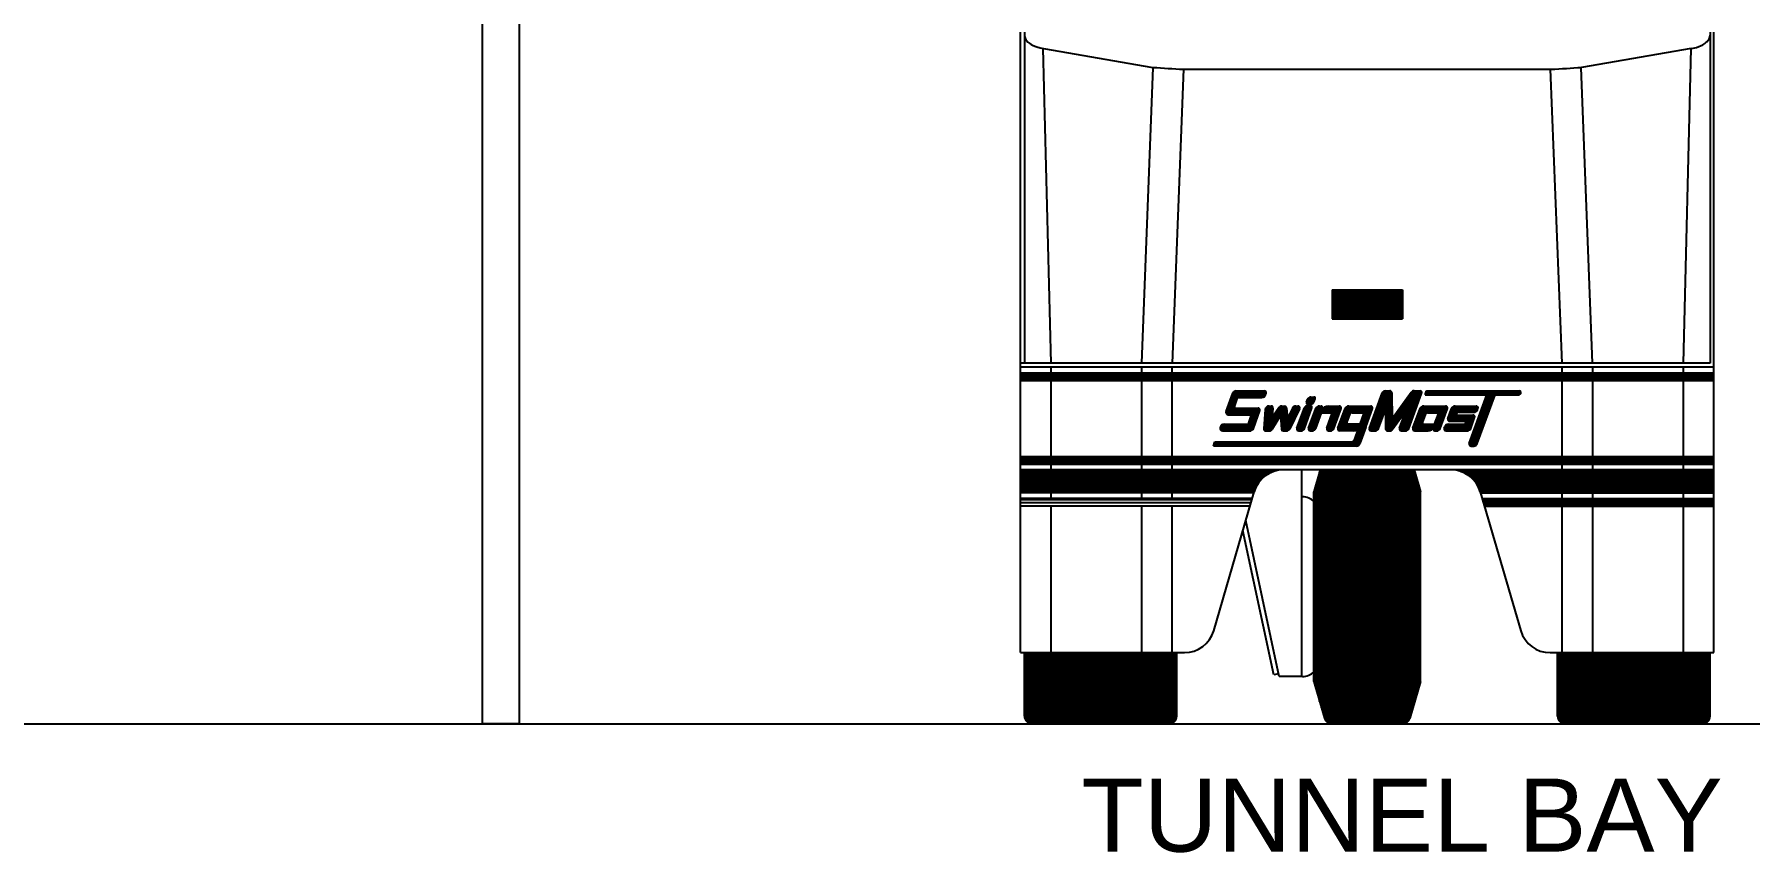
# Model space of a CAD drawing. Extents: x -14476 to 95620, y -7935 to 54356.
# Drawn here: x 21416.4 to 21557.1, y -6545.4 to -6478.2 of the extents above; entities that cross this region are included whole.
import ezdxf

# ---------------------------------------------------------------- set-up
doc = ezdxf.new("R2010")
doc.units = 0
doc.header["$LTSCALE"] = 30
doc.header["$MEASUREMENT"] = 0
doc.layers.get('0').update_dxf_attribs({"linetype": 'CONTINUOUS'})
doc.layers.get('DEFPOINTS').update_dxf_attribs({"linetype": 'CONTINUOUS'})
for name, color, linetype in [('DIMENSION', 1, 'CONTINUOUS'), ('RACK', 3, 'CONTINUOUS'), ('TEXT', 4, 'CONTINUOUS')]:
    doc.layers.add(name, color=color, linetype=linetype)
doc.styles.add('ARIAL', font='arial.ttf', dxfattribs={"oblique": 10})
doc.styles.add('pnlDim', font='arial.ttf')
doc.dimstyles.new('NFI_EL_IN_BEAM', dxfattribs={"dimscale": 48, "dimtxt": 0.09375, "dimasz": 0.09375, "dimexe": 0.09375, "dimexo": 0.0625, "dimgap": 0.03125, "dimtad": 0, "dimtih": 1, "dimtoh": 1, "dimdec": 4, "dimzin": 12, "dimdsep": 46, "dimlunit": 5, "dimtxsty": 'ARIAL', "dimblk": 'ARCHTICK', "dimcen": 0.0625, "dimsd2": 1, "dimadec": 0, "dimazin": 0, "dimtfac": 1, "dimtdec": 4, "dimtofl": 0, "dimtmove": 0, "dimatfit": 3, "dimfxl": 0.0625, "dimfrac": 2, "dimtolj": 1, "dimtzin": 12, "dimarcsym": 0})

# ---------------------------------------------------------------- blocks, each defined once
blk = doc.blocks.new('_ArchTick')
at = {"color": 0, "linetype": 'ByBlock', "const_width": 0.15}
blk.add_lwpolyline([(-0.5, -0.5), (0.5, 0.5)], dxfattribs=at)
blk = doc.blocks.new('*D9')
at = {"layer": 'DEFPOINTS', "color": 0, "transparency": 16777216}
for p in [(21465.41, -6354.78), (21434.92, -6534.78), (21444.98, -6534.78)]:
    blk.add_point(p, dxfattribs=at)
at = {"layer": 'DIMENSION', "color": 0, "lineweight": -2, "transparency": 16777216}
for p, q in [((21462.41, -6354.78), (21440.48, -6354.78)), ((21444.98, -6354.78), (21444.98, -6359.41)), ((21437.92, -6534.78), (21449.48, -6534.78))]:
    blk.add_line(p, q, dxfattribs=at)
at = {"layer": 'DIMENSION', "color": 0, "lineweight": -2, "transparency": 16777216, "xscale": 4.5, "yscale": 4.5, "zscale": 4.5, "rotation": 90}
blk.add_blockref('_ArchTick', (21444.98, -6354.78), dxfattribs=at)
at = {"layer": 'DIMENSION', "color": 2, "transparency": 16777216, "insert": (21444.98, -6363.36), "char_height": 4.8, "attachment_point": 5, "style": 'pnlDim'}
blk.add_mtext('\\A1;180"', dxfattribs=at)
blk = doc.blocks.new('*D34')
at = {"layer": 'DEFPOINTS', "color": 0, "transparency": 16777216}
for p in [(21465.41, -6294.78), (21434.92, -6534.78), (21444.98, -6534.78)]:
    blk.add_point(p, dxfattribs=at)
at = {"layer": 'DIMENSION', "color": 0, "lineweight": -2, "transparency": 16777216}
for p, q in [((21462.41, -6294.78), (21440.48, -6294.78)), ((21444.98, -6294.78), (21444.98, -6295.96)), ((21437.92, -6534.78), (21449.48, -6534.78))]:
    blk.add_line(p, q, dxfattribs=at)
at = {"layer": 'DIMENSION', "color": 0, "lineweight": -2, "transparency": 16777216, "xscale": 4.5, "yscale": 4.5, "zscale": 4.5, "rotation": 90}
blk.add_blockref('_ArchTick', (21444.98, -6294.78), dxfattribs=at)
at = {"layer": 'DIMENSION', "color": 2, "transparency": 16777216, "insert": (21444.98, -6299.91), "char_height": 4.8, "attachment_point": 5, "style": 'pnlDim'}
blk.add_mtext('\\A1;240"', dxfattribs=at)
blk = doc.blocks.new('*D35')
at = {"layer": 'DEFPOINTS', "color": 0, "transparency": 16777216}
for p in [(21465.41, -6234.78), (21434.92, -6534.78), (21444.98, -6534.78)]:
    blk.add_point(p, dxfattribs=at)
at = {"layer": 'DIMENSION', "color": 0, "lineweight": -2, "transparency": 16777216}
for p, q in [((21462.41, -6234.78), (21440.48, -6234.78)), ((21444.98, -6234.78), (21444.98, -6235.96)), ((21437.92, -6534.78), (21449.48, -6534.78))]:
    blk.add_line(p, q, dxfattribs=at)
at = {"layer": 'DIMENSION', "color": 0, "lineweight": -2, "transparency": 16777216, "xscale": 4.5, "yscale": 4.5, "zscale": 4.5, "rotation": 90}
blk.add_blockref('_ArchTick', (21444.98, -6234.78), dxfattribs=at)
at = {"layer": 'DIMENSION', "color": 2, "transparency": 16777216, "insert": (21444.98, -6239.91), "char_height": 4.8, "attachment_point": 5, "style": 'pnlDim'}
blk.add_mtext('\\A1;300"', dxfattribs=at)

msp = doc.modelspace()

# ---------------------------------------------------------------- linework, layer by layer
for p, q in [((21497.28841, -6528.9447), (21497.28841, -6478.00721)), ((21497.60089, -6478.00721), (21497.60089, -6505.19403)), ((21553.85089, -6478.00721), (21553.85089, -6505.19403)), ((21554.16337, -6528.94403), (21554.16337, -6478.00721)), ((21499.78067, -6505.19404), (21499.14225, -6479.36084)), ((21499.1608, -6479.364), (21508.142, -6480.90715)), ((21552.29099, -6479.36397), (21543.30988, -6480.90712)), ((21551.67112, -6505.19403), (21552.30954, -6479.36078)), ((21507.23618, -6505.19404), (21508.17045, -6480.91208)), ((21509.73661, -6505.19404), (21510.68597, -6481.06937)), ((21510.65636, -6481.06936), (21540.79543, -6481.06935)), ((21541.71537, -6505.19403), (21540.76592, -6481.06935)), ((21544.21561, -6505.19403), (21543.28133, -6480.91206)), ((21522.8384, -6499.17664), (21528.61339, -6499.17663)), ((21522.8384, -6499.17664), (21522.8384, -6501.55896)), ((21522.91337, -6499.25164), (21528.53841, -6499.25163)), ((21522.91337, -6499.25164), (21522.91337, -6501.48396)), ((21522.91337, -6499.31095), (21528.53841, -6499.31095)), ((21522.91337, -6499.4672), (21528.53841, -6499.4672)), ((21522.91337, -6499.62345), (21528.53841, -6499.62345)), ((21528.53841, -6499.25163), (21528.53841, -6501.48395)), ((21528.61339, -6499.17663), (21528.61339, -6501.55895)), ((21522.91337, -6499.7797), (21528.53841, -6499.7797)), ((21522.91337, -6499.93595), (21528.53841, -6499.93595)), ((21522.91337, -6500.0922), (21528.53841, -6500.0922)), ((21522.91337, -6500.24845), (21528.53841, -6500.24845)), ((21522.91337, -6500.4047), (21528.53841, -6500.4047)), ((21522.91337, -6500.56095), (21528.53841, -6500.56095)), ((21522.91337, -6500.7172), (21528.53841, -6500.7172)), ((21522.91337, -6500.87345), (21528.53841, -6500.87345)), ((21522.91337, -6501.0297), (21528.53841, -6501.0297)), ((21522.91337, -6501.12664), (21522.91337, -6501.17146)), ((21528.53841, -6501.12664), (21528.53841, -6501.17145)), ((21522.8384, -6501.55896), (21528.61339, -6501.55895)), ((21522.91337, -6501.18595), (21528.53841, -6501.18595)), ((21522.91337, -6501.3422), (21528.53841, -6501.3422)), ((21522.91337, -6501.48396), (21528.53841, -6501.48395)), ((21553.85089, -6505.19403), (21497.28841, -6505.19403)), ((21554.16337, -6505.50653), (21497.28841, -6505.50653)), ((21497.28841, -6505.97528), (21554.16337, -6505.97528)), ((21497.28841, -6506.03777), (21554.16337, -6506.03777)), ((21497.28841, -6506.10027), (21554.16337, -6506.10027)), ((21497.28841, -6506.16277), (21554.16337, -6506.16277)), ((21497.28841, -6506.22527), (21554.16337, -6506.22527)), ((21497.28841, -6506.28777), (21554.16337, -6506.28777)), ((21497.28841, -6506.35028), (21554.16337, -6506.35028)), ((21497.28841, -6506.41278), (21554.16337, -6506.41278)), ((21497.28841, -6506.47528), (21554.16337, -6506.47528)), ((21497.28841, -6506.53778), (21554.16337, -6506.53778)), ((21497.28841, -6506.60028), (21554.16337, -6506.60028)), ((21499.78836, -6512.85028), (21499.78836, -6505.50609)), ((21507.22417, -6512.85028), (21507.22417, -6505.50655)), ((21509.72411, -6512.85028), (21509.72411, -6505.50648)), ((21541.72768, -6512.85028), (21541.72768, -6505.5066)), ((21544.22772, -6512.85028), (21544.22772, -6505.50643)), ((21551.66343, -6512.85028), (21551.66343, -6505.50673)), ((21514.14382, -6509.15359), (21514.6867, -6507.66216)), ((21514.50742, -6508.1547), (21515.04734, -6508.1547)), ((21514.55292, -6508.0297), (21515.12441, -6508.0297)), ((21514.59842, -6507.9047), (21517.31142, -6507.9047)), ((21514.64392, -6507.7797), (21517.38407, -6507.7797)), ((21514.68941, -6507.6547), (21517.42915, -6507.6547)), ((21514.77931, -6507.5297), (21517.41096, -6507.5297)), ((21514.82578, -6508.76335), (21515.06521, -6508.10559)), ((21514.98025, -6507.45653), (21517.27863, -6507.45653)), ((21515.21208, -6508.00278), (21517.08408, -6508.00278)), ((21517.37773, -6507.79716), (21517.4253, -6507.66621)), ((21520.73456, -6508.39426), (21520.81588, -6508.1709)), ((21520.82247, -6508.1547), (21521.44446, -6508.1547)), ((21520.91969, -6508.0297), (21521.45147, -6508.0297)), ((21521.10971, -6507.96528), (21521.34741, -6507.96528)), ((21521.37538, -6508.34465), (21521.4566, -6508.1213)), ((21525.89804, -6510.53436), (21526.94342, -6507.66217)), ((21526.76416, -6508.1547), (21527.74838, -6508.1547)), ((21526.80966, -6508.0297), (21527.74695, -6508.0297)), ((21526.85515, -6507.9047), (21527.74552, -6507.9047)), ((21526.90065, -6507.7797), (21527.74409, -6507.7797)), ((21526.94614, -6507.6547), (21527.74267, -6507.6547)), ((21527.03604, -6507.5297), (21527.71821, -6507.5297)), ((21527.23697, -6507.45653), (21527.58588, -6507.45653)), ((21527.74217, -6507.61099), (21527.76668, -6509.75797)), ((21529.32783, -6507.58661), (21527.76658, -6509.75799)), ((21528.91937, -6508.1547), (21530.00579, -6508.1547)), ((21529.00925, -6508.0297), (21530.05128, -6508.0297)), ((21529.09912, -6507.9047), (21530.09678, -6507.9047)), ((21529.13819, -6510.53841), (21530.18357, -6507.66623)), ((21529.189, -6507.7797), (21530.14228, -6507.7797)), ((21529.27888, -6507.6547), (21530.18733, -6507.6547)), ((21529.38065, -6507.5297), (21530.16913, -6507.5297)), ((21529.58159, -6507.45653), (21530.0368, -6507.45653)), ((21530.46962, -6507.79403), (21535.54708, -6507.79403)), ((21530.46972, -6507.79404), (21530.59256, -6507.45655)), ((21530.47494, -6507.7797), (21538.18956, -6507.7797)), ((21530.52044, -6507.6547), (21538.32337, -6507.6547)), ((21530.56593, -6507.5297), (21538.31977, -6507.5297)), ((21530.57856, -6507.49465), (21530.61669, -6507.45652)), ((21530.59246, -6507.45653), (21538.18745, -6507.45653)), ((21534.09463, -6511.78432), (21535.54698, -6507.79404)), ((21534.75833, -6511.78841), (21536.21221, -6507.79404)), ((21535.41571, -6508.1547), (21536.08094, -6508.1547)), ((21535.46121, -6508.0297), (21536.12644, -6508.0297)), ((21535.50671, -6507.9047), (21536.17194, -6507.9047)), ((21536.21221, -6507.79403), (21538.10873, -6507.79404)), ((21514.1413, -6509.2797), (21516.8381, -6509.2797)), ((21514.14339, -6509.1547), (21516.8836, -6509.1547)), ((21514.18892, -6509.0297), (21516.92068, -6509.0297)), ((21514.23442, -6508.9047), (21516.86386, -6508.9047)), ((21514.26366, -6509.4047), (21516.7926, -6509.4047)), ((21514.27992, -6508.7797), (21514.82186, -6508.7797)), ((21514.32542, -6508.6547), (21514.86533, -6508.6547)), ((21514.32703, -6509.41528), (21516.13626, -6509.41528)), ((21514.37092, -6508.5297), (21514.91084, -6508.5297)), ((21514.41642, -6508.4047), (21514.95634, -6508.4047)), ((21514.46192, -6508.2797), (21515.00184, -6508.2797)), ((21514.89989, -6508.86903), (21516.76449, -6508.86903)), ((21516.00131, -6510.09497), (21516.21018, -6509.52095)), ((21516.20699, -6509.5297), (21516.7471, -6509.5297)), ((21516.37992, -6510.53838), (21516.91126, -6509.07871)), ((21517.35668, -6508.99452), (21517.2323, -6510.57553)), ((21517.31457, -6509.5297), (21517.94146, -6509.5297)), ((21517.32441, -6509.4047), (21517.9513, -6509.4047)), ((21517.33424, -6509.2797), (21517.96114, -6509.2797)), ((21517.34408, -6509.1547), (21517.97097, -6509.1547)), ((21517.35391, -6509.0297), (21517.98081, -6509.0297)), ((21517.37736, -6508.9047), (21517.99065, -6508.9047)), ((21517.46726, -6508.7797), (21517.9696, -6508.7797)), ((21517.6682, -6508.70653), (21517.83727, -6508.70653)), ((21517.99298, -6508.87503), (21517.93146, -6509.65678)), ((21518.46175, -6508.84779), (21517.93156, -6509.65683)), ((21518.60621, -6509.48248), (21517.93713, -6510.59283)), ((21518.01487, -6509.5297), (21518.57777, -6509.5297)), ((21518.09679, -6509.4047), (21519.15069, -6509.4047)), ((21518.17871, -6509.2797), (21519.13692, -6509.2797)), ((21518.26062, -6509.1547), (21519.12315, -6509.1547)), ((21518.34254, -6509.0297), (21519.10938, -6509.0297)), ((21518.42445, -6508.9047), (21519.09561, -6508.9047)), ((21518.52216, -6508.7797), (21519.06612, -6508.7797)), ((21518.60621, -6509.48245), (21518.68109, -6510.59824)), ((21518.60939, -6509.5297), (21519.16446, -6509.5297)), ((21518.72309, -6508.70653), (21518.93379, -6508.70653)), ((21519.08911, -6508.84568), (21519.186, -6509.72528)), ((21519.59566, -6508.88242), (21519.186, -6509.72529)), ((21519.28106, -6509.5297), (21519.88834, -6509.5297)), ((21519.34182, -6509.4047), (21519.94909, -6509.4047)), ((21520.17929, -6508.93107), (21519.38362, -6510.56814)), ((21519.40257, -6509.2797), (21520.00984, -6509.2797)), ((21519.46332, -6509.1547), (21520.0706, -6509.1547)), ((21519.52408, -6509.0297), (21520.13135, -6509.0297)), ((21519.58483, -6508.9047), (21520.18938, -6508.9047)), ((21519.67577, -6508.7797), (21520.17119, -6508.7797)), ((21519.87671, -6508.70653), (21520.03886, -6508.70653)), ((21519.95581, -6510.53433), (21520.56491, -6508.86075)), ((21520.32145, -6509.5297), (21520.94397, -6509.5297)), ((21520.36695, -6509.4047), (21520.98947, -6509.4047)), ((21520.41244, -6509.2797), (21521.03497, -6509.2797)), ((21520.45793, -6509.1547), (21521.08046, -6509.1547)), ((21520.50343, -6509.0297), (21521.12596, -6509.0297)), ((21520.54892, -6508.9047), (21521.17145, -6508.9047)), ((21520.57683, -6510.53841), (21521.1868, -6508.86253)), ((21520.61509, -6508.7797), (21521.18558, -6508.7797)), ((21520.73146, -6508.4047), (21521.34584, -6508.4047)), ((21520.77627, -6508.2797), (21521.39901, -6508.2797)), ((21520.7779, -6508.5297), (21521.19319, -6508.5297)), ((21520.78522, -6508.70653), (21521.07761, -6508.70653)), ((21520.84395, -6508.55028), (21521.08165, -6508.55028)), ((21520.91104, -6510.53435), (21521.5013, -6508.91219)), ((21521.27661, -6509.5297), (21521.85785, -6509.5297)), ((21521.27661, -6509.5297), (21521.85785, -6509.5297)), ((21521.32209, -6509.4047), (21521.90334, -6509.4047)), ((21521.32209, -6509.4047), (21521.90334, -6509.4047)), ((21521.36757, -6509.2797), (21521.94884, -6509.2797)), ((21521.36757, -6509.2797), (21521.94884, -6509.2797)), ((21521.41306, -6509.1547), (21523.49087, -6509.1547)), ((21521.41306, -6509.1547), (21523.49087, -6509.1547)), ((21521.45854, -6509.0297), (21522.03972, -6509.0297)), ((21521.45854, -6509.0297), (21522.03972, -6509.0297)), ((21521.95863, -6509.25279), (21521.49073, -6510.53843)), ((21521.5042, -6508.9047), (21522.08484, -6508.9047)), ((21521.5042, -6508.9047), (21522.08484, -6508.9047)), ((21521.5941, -6508.7797), (21522.06664, -6508.7797)), ((21521.5941, -6508.7797), (21522.06664, -6508.7797)), ((21521.79504, -6508.70653), (21521.93431, -6508.70653)), ((21521.95863, -6509.25278), (21522.82024, -6509.25278)), ((21522.02639, -6509.06633), (21522.08099, -6508.9162)), ((21522.04141, -6509.0297), (21523.53636, -6509.0297)), ((21522.04141, -6509.0297), (21523.53636, -6509.0297)), ((21522.11916, -6508.9047), (21523.5813, -6508.9047)), ((21522.11916, -6508.9047), (21523.5813, -6508.9047)), ((21522.26718, -6508.7797), (21523.56311, -6508.7797)), ((21522.26718, -6508.7797), (21523.56311, -6508.7797)), ((21522.40722, -6510.53434), (21522.85532, -6509.30311)), ((21522.54044, -6508.70653), (21523.43078, -6508.70653)), ((21522.77285, -6509.5297), (21523.3544, -6509.5297)), ((21522.77285, -6509.5297), (21523.3544, -6509.5297)), ((21522.81835, -6509.4047), (21523.39989, -6509.4047)), ((21522.81835, -6509.4047), (21523.39989, -6509.4047)), ((21522.85621, -6509.2797), (21523.44538, -6509.2797)), ((21522.85621, -6509.2797), (21523.44538, -6509.2797)), ((21522.98729, -6510.53844), (21523.57765, -6508.91624)), ((21523.3212, -6510.53434), (21523.91176, -6508.91211)), ((21523.68693, -6509.5297), (21524.26815, -6509.5297)), ((21523.73244, -6509.4047), (21524.31363, -6509.4047)), ((21523.77794, -6509.2797), (21524.3908, -6509.2797)), ((21523.82345, -6509.1547), (21526.06749, -6509.1547)), ((21523.86895, -6509.0297), (21526.11299, -6509.0297)), ((21523.91447, -6508.9047), (21526.15804, -6508.9047)), ((21523.96222, -6508.83019), (21524.01068, -6508.78173)), ((21524.00437, -6508.7797), (21526.13985, -6508.7797)), ((21524.06353, -6510.09206), (21524.3315, -6509.35558)), ((21524.2053, -6508.70653), (21526.00752, -6508.70653)), ((21524.47847, -6509.25278), (21525.33806, -6509.25278)), ((21525.41197, -6509.35843), (21525.10651, -6510.19775)), ((21525.34964, -6509.5297), (21525.93099, -6509.5297)), ((21525.39513, -6509.4047), (21525.97649, -6509.4047)), ((21525.39734, -6509.2797), (21526.02199, -6509.2797)), ((21525.60421, -6510.42744), (21526.15429, -6508.91624)), ((21526.26371, -6509.5297), (21527.02049, -6509.5297)), ((21526.3092, -6509.4047), (21527.06598, -6509.4047)), ((21526.3547, -6509.2797), (21527.11148, -6509.2797)), ((21526.4002, -6509.1547), (21527.15698, -6509.1547)), ((21526.44569, -6509.0297), (21527.20247, -6509.0297)), ((21526.49119, -6508.9047), (21527.75694, -6508.9047)), ((21526.53668, -6508.7797), (21527.75551, -6508.7797)), ((21526.58218, -6508.6547), (21527.75408, -6508.6547)), ((21526.62767, -6508.5297), (21527.75266, -6508.5297)), ((21526.65334, -6510.53844), (21527.21179, -6509.0041)), ((21526.67317, -6508.4047), (21527.75123, -6508.4047)), ((21526.71867, -6508.2797), (21527.7498, -6508.2797)), ((21527.21179, -6509.00409), (21527.22986, -6510.58957)), ((21527.21208, -6509.0297), (21527.75836, -6509.0297)), ((21527.2135, -6509.1547), (21527.75979, -6509.1547)), ((21527.21493, -6509.2797), (21527.76122, -6509.2797)), ((21527.21635, -6509.4047), (21527.76265, -6509.4047)), ((21527.21778, -6509.5297), (21527.76407, -6509.5297)), ((21528.89674, -6509.12177), (21527.82387, -6510.61395)), ((21527.93073, -6509.5297), (21528.60344, -6509.5297)), ((21528.0206, -6509.4047), (21528.69332, -6509.4047)), ((21528.11048, -6509.2797), (21528.78319, -6509.2797)), ((21528.20036, -6509.1547), (21528.87307, -6509.1547)), ((21528.29023, -6509.0297), (21529.68732, -6509.0297)), ((21528.38011, -6508.9047), (21529.73281, -6508.9047)), ((21528.3828, -6510.53432), (21528.89693, -6509.12178)), ((21528.46999, -6508.7797), (21529.77831, -6508.7797)), ((21528.55986, -6508.6547), (21529.8238, -6508.6547)), ((21528.64974, -6508.5297), (21529.8693, -6508.5297)), ((21528.73962, -6508.4047), (21529.9148, -6508.4047)), ((21528.74846, -6509.5297), (21529.50533, -6509.5297)), ((21528.79396, -6509.4047), (21529.55083, -6509.4047)), ((21528.82949, -6508.2797), (21529.96029, -6508.2797)), ((21528.83946, -6509.2797), (21529.59632, -6509.2797)), ((21528.88495, -6509.1547), (21529.64182, -6509.1547)), ((21529.47211, -6510.53433), (21530.06266, -6508.91214)), ((21529.83784, -6509.5297), (21530.45776, -6509.5297)), ((21529.88335, -6509.4047), (21530.50327, -6509.4047)), ((21529.92885, -6509.2797), (21530.58024, -6509.2797)), ((21529.97436, -6509.1547), (21532.2184, -6509.1547)), ((21530.01986, -6509.0297), (21532.2639, -6509.0297)), ((21530.06547, -6508.9047), (21532.30895, -6508.9047)), ((21530.09091, -6508.86613), (21530.20733, -6508.74971)), ((21530.15537, -6508.7797), (21532.29075, -6508.7797)), ((21530.25297, -6510.09211), (21530.52114, -6509.35562)), ((21530.3563, -6508.70653), (21532.15842, -6508.70653)), ((21530.66792, -6509.25278), (21531.48896, -6509.25278)), ((21531.25751, -6510.19775), (21531.56297, -6509.35848)), ((21531.50065, -6509.5297), (21532.0819, -6509.5297)), ((21531.54615, -6509.4047), (21532.1274, -6509.4047)), ((21531.54824, -6509.2797), (21532.1729, -6509.2797)), ((21531.71474, -6510.53841), (21532.3052, -6508.91624)), ((21532.33595, -6509.7456), (21532.6393, -6508.91216)), ((21532.41454, -6509.5297), (21534.52686, -6509.5297)), ((21532.46003, -6509.4047), (21533.0649, -6509.4047)), ((21532.50553, -6509.2797), (21533.09284, -6509.2797)), ((21532.55103, -6509.1547), (21534.66202, -6509.1547)), ((21532.59652, -6509.0297), (21534.76383, -6509.0297)), ((21532.64211, -6508.9047), (21534.80976, -6508.9047)), ((21532.69067, -6508.82868), (21532.73628, -6508.78308)), ((21532.73201, -6508.7797), (21534.79156, -6508.7797)), ((21532.93294, -6508.70653), (21534.65923, -6508.70654)), ((21533.06232, -6509.34714), (21533.07337, -6509.31685)), ((21533.13277, -6509.44779), (21534.38943, -6509.44779)), ((21533.22015, -6509.21403), (21534.47882, -6509.21403)), ((21534.77255, -6509.00842), (21534.806, -6508.91626)), ((21534.91525, -6509.5297), (21535.58046, -6509.5297)), ((21534.96075, -6509.4047), (21535.62596, -6509.4047)), ((21535.00624, -6509.2797), (21535.67146, -6509.2797)), ((21535.05174, -6509.1547), (21535.71696, -6509.1547)), ((21535.09724, -6509.0297), (21535.76245, -6509.0297)), ((21535.14273, -6508.9047), (21535.80795, -6508.9047)), ((21535.18823, -6508.7797), (21535.85345, -6508.7797)), ((21535.23373, -6508.6547), (21535.89895, -6508.6547)), ((21535.27922, -6508.5297), (21535.94445, -6508.5297)), ((21535.32472, -6508.4047), (21535.98994, -6508.4047)), ((21535.37022, -6508.2797), (21536.03544, -6508.2797)), ((21513.64932, -6510.5297), (21516.38308, -6510.5297)), ((21513.6913, -6510.40378), (21513.66016, -6510.48237)), ((21513.67947, -6510.6547), (21516.30513, -6510.6547)), ((21513.69094, -6510.4047), (21516.42859, -6510.4047)), ((21513.77412, -6510.2797), (21516.47409, -6510.2797)), ((21513.84336, -6510.74403), (21516.08638, -6510.74403)), ((21513.98504, -6510.19778), (21515.85454, -6510.19778)), ((21515.96228, -6510.1547), (21516.51959, -6510.1547)), ((21516.02506, -6510.0297), (21516.56509, -6510.0297)), ((21516.07054, -6509.9047), (21516.61059, -6509.9047)), ((21516.11603, -6509.7797), (21516.65609, -6509.7797)), ((21516.16151, -6509.6547), (21516.7016, -6509.6547)), ((21517.2359, -6510.5297), (21517.97518, -6510.5297)), ((21517.24574, -6510.4047), (21518.0505, -6510.4047)), ((21517.24682, -6510.6547), (21517.8882, -6510.6547)), ((21517.25557, -6510.2797), (21518.12582, -6510.2797)), ((21517.26541, -6510.1547), (21518.20115, -6510.1547)), ((21517.27524, -6510.0297), (21518.27647, -6510.0297)), ((21517.28507, -6509.9047), (21518.35179, -6509.9047)), ((21517.29491, -6509.7797), (21518.42712, -6509.7797)), ((21517.30474, -6509.6547), (21517.93163, -6509.6547)), ((21517.38801, -6510.74403), (21517.66945, -6510.74403)), ((21517.93296, -6509.6547), (21518.50244, -6509.6547)), ((21518.61777, -6509.6547), (21519.17823, -6509.6547)), ((21518.62616, -6509.7797), (21519.76683, -6509.7797)), ((21518.63455, -6509.9047), (21519.70607, -6509.9047)), ((21518.64294, -6510.0297), (21519.64532, -6510.0297)), ((21518.65133, -6510.1547), (21519.58457, -6510.1547)), ((21518.65971, -6510.2797), (21519.52381, -6510.2797)), ((21518.6681, -6510.4047), (21519.46306, -6510.4047)), ((21518.67649, -6510.5297), (21519.4023, -6510.5297)), ((21518.6957, -6510.6547), (21519.32132, -6510.6547)), ((21518.8369, -6510.74403), (21519.10257, -6510.74403)), ((21519.22031, -6509.6547), (21519.82758, -6509.6547)), ((21519.9575, -6510.5297), (21520.58, -6510.5297)), ((21519.96139, -6510.6547), (21520.50194, -6510.6547)), ((21520.01569, -6510.71753), (21519.97302, -6510.67486)), ((21520.00299, -6510.4047), (21520.6255, -6510.4047)), ((21520.04849, -6510.2797), (21520.671, -6510.2797)), ((21520.09398, -6510.1547), (21520.71649, -6510.1547)), ((21520.10259, -6510.74403), (21520.28319, -6510.74403)), ((21520.13948, -6510.0297), (21520.76199, -6510.0297)), ((21520.18497, -6509.9047), (21520.80748, -6509.9047)), ((21520.23046, -6509.7797), (21520.85298, -6509.7797)), ((21520.27596, -6509.6547), (21520.89848, -6509.6547)), ((21520.91273, -6510.5297), (21521.49391, -6510.5297)), ((21520.91273, -6510.5297), (21521.49391, -6510.5297)), ((21520.91652, -6510.6547), (21521.41584, -6510.6547)), ((21520.91652, -6510.6547), (21521.41584, -6510.6547)), ((21520.95821, -6510.4047), (21521.5394, -6510.4047)), ((21520.95821, -6510.4047), (21521.5394, -6510.4047)), ((21521.0037, -6510.2797), (21521.58489, -6510.2797)), ((21521.0037, -6510.2797), (21521.58489, -6510.2797)), ((21521.04918, -6510.1547), (21521.63039, -6510.1547)), ((21521.04918, -6510.1547), (21521.63039, -6510.1547)), ((21521.05771, -6510.74403), (21521.19709, -6510.74403)), ((21521.09467, -6510.0297), (21521.67588, -6510.0297)), ((21521.09467, -6510.0297), (21521.67588, -6510.0297)), ((21521.14015, -6509.9047), (21521.72137, -6509.9047)), ((21521.14015, -6509.9047), (21521.72137, -6509.9047)), ((21521.18564, -6509.7797), (21521.76686, -6509.7797)), ((21521.18564, -6509.7797), (21521.76686, -6509.7797)), ((21521.23112, -6509.6547), (21521.81236, -6509.6547)), ((21521.23112, -6509.6547), (21521.81236, -6509.6547)), ((21522.40891, -6510.5297), (21522.99047, -6510.5297)), ((21522.40891, -6510.5297), (21522.99047, -6510.5297)), ((21522.41298, -6510.6547), (21522.91231, -6510.6547)), ((21522.41298, -6510.6547), (21522.91231, -6510.6547)), ((21522.4544, -6510.4047), (21523.03596, -6510.4047)), ((21522.4544, -6510.4047), (21523.03596, -6510.4047)), ((21522.49989, -6510.2797), (21523.08145, -6510.2797)), ((21522.49989, -6510.2797), (21523.08145, -6510.2797)), ((21522.54539, -6510.1547), (21523.12694, -6510.1547)), ((21522.54539, -6510.1547), (21523.12694, -6510.1547)), ((21522.55418, -6510.74403), (21522.69355, -6510.74403)), ((21522.59088, -6510.0297), (21523.17244, -6510.0297)), ((21522.59088, -6510.0297), (21523.17244, -6510.0297)), ((21522.63637, -6509.9047), (21523.21793, -6509.9047)), ((21522.63637, -6509.9047), (21523.21793, -6509.9047)), ((21522.68187, -6509.7797), (21523.26342, -6509.7797)), ((21522.68187, -6509.7797), (21523.26342, -6509.7797)), ((21522.72736, -6509.6547), (21523.30891, -6509.6547)), ((21522.72736, -6509.6547), (21523.30891, -6509.6547)), ((21523.3229, -6510.5297), (21524.98276, -6510.5297)), ((21523.32688, -6510.6547), (21524.8828, -6510.6547)), ((21523.3684, -6510.4047), (21525.61249, -6510.4047)), ((21523.41391, -6510.2797), (21525.65799, -6510.2797)), ((21523.45941, -6510.1547), (21524.06733, -6510.1547)), ((21524.63418, -6510.74403), (21523.46807, -6510.74403)), ((21523.50491, -6510.0297), (21524.08622, -6510.0297)), ((21523.55042, -6509.9047), (21524.1317, -6509.9047)), ((21523.59592, -6509.7797), (21524.17718, -6509.7797)), ((21523.64143, -6509.6547), (21524.22267, -6509.6547)), ((21525.10651, -6510.19778), (21524.13754, -6510.19778)), ((21525.00126, -6510.48699), (21524.61294, -6511.55371)), ((21524.8037, -6511.0297), (21525.38641, -6511.0297)), ((21524.8492, -6510.9047), (21525.4316, -6510.9047)), ((21524.85794, -6510.67349), (21524.94861, -6510.58282)), ((21524.8947, -6510.7797), (21525.47678, -6510.7797)), ((21524.94021, -6510.6547), (21525.52197, -6510.6547)), ((21524.98571, -6510.5297), (21525.56716, -6510.5297)), ((21525.60411, -6510.42747), (21525.11237, -6511.78776)), ((21525.12218, -6510.1547), (21525.70349, -6510.1547)), ((21525.16767, -6510.0297), (21525.74899, -6510.0297)), ((21525.21316, -6509.9047), (21525.79449, -6509.9047)), ((21525.25865, -6509.7797), (21525.83999, -6509.7797)), ((21525.30415, -6509.6547), (21525.88549, -6509.6547)), ((21525.89974, -6510.5297), (21526.65652, -6510.5297)), ((21525.90352, -6510.6547), (21526.57845, -6510.6547)), ((21525.94524, -6510.4047), (21526.70202, -6510.4047)), ((21525.99073, -6510.2797), (21526.74751, -6510.2797)), ((21526.03623, -6510.1547), (21526.79301, -6510.1547)), ((21526.04472, -6510.74403), (21526.3597, -6510.74403)), ((21526.08172, -6510.0297), (21526.83851, -6510.0297)), ((21526.12722, -6509.9047), (21526.884, -6509.9047)), ((21526.17272, -6509.7797), (21526.9295, -6509.7797)), ((21526.21821, -6509.6547), (21526.97499, -6509.6547)), ((21527.2192, -6509.6547), (21527.7655, -6509.6547)), ((21527.22063, -6509.7797), (21528.42369, -6509.7797)), ((21527.22205, -6509.9047), (21528.33382, -6509.9047)), ((21527.22348, -6510.0297), (21528.24394, -6510.0297)), ((21527.2249, -6510.1547), (21528.15407, -6510.1547)), ((21527.22633, -6510.2797), (21528.0642, -6510.2797)), ((21527.22775, -6510.4047), (21527.97432, -6510.4047)), ((21527.22918, -6510.5297), (21527.88445, -6510.5297)), ((21527.24485, -6510.6547), (21527.78897, -6510.6547)), ((21527.38605, -6510.74403), (21527.57021, -6510.74403)), ((21527.84085, -6509.6547), (21528.51357, -6509.6547)), ((21528.38448, -6510.5297), (21529.14136, -6510.5297)), ((21528.38837, -6510.6547), (21529.06331, -6510.6547)), ((21528.42998, -6510.4047), (21529.18686, -6510.4047)), ((21528.47548, -6510.2797), (21529.23236, -6510.2797)), ((21528.52097, -6510.1547), (21529.27785, -6510.1547)), ((21528.52957, -6510.74403), (21528.84455, -6510.74403)), ((21528.56647, -6510.0297), (21529.32335, -6510.0297)), ((21528.61197, -6509.9047), (21529.36884, -6509.9047)), ((21528.65747, -6509.7797), (21529.41434, -6509.7797)), ((21528.70296, -6509.6547), (21529.45984, -6509.6547)), ((21529.47379, -6510.5297), (21531.12409, -6510.5297)), ((21529.47787, -6510.6547), (21531.00566, -6510.6547)), ((21529.5193, -6510.4047), (21531.76341, -6510.4047)), ((21529.5648, -6510.2797), (21531.80891, -6510.2797)), ((21529.61031, -6510.1547), (21530.25687, -6510.1547)), ((21529.61907, -6510.74403), (21530.73039, -6510.74403)), ((21529.65582, -6510.0297), (21530.2757, -6510.0297)), ((21529.70132, -6509.9047), (21530.32121, -6509.9047)), ((21529.74683, -6509.7797), (21530.36673, -6509.7797)), ((21529.79233, -6509.6547), (21530.41224, -6509.6547)), ((21530.32708, -6510.19778), (21531.25751, -6510.19778)), ((21531.17081, -6510.43559), (21531.13495, -6510.53434)), ((21531.13664, -6510.5297), (21531.71791, -6510.5297)), ((21531.14063, -6510.6547), (21531.63985, -6510.6547)), ((21531.27318, -6510.1547), (21531.85441, -6510.1547)), ((21531.28182, -6510.74403), (21531.4211, -6510.74403)), ((21531.31867, -6510.0297), (21531.89991, -6510.0297)), ((21531.36417, -6509.9047), (21531.94541, -6509.9047)), ((21531.40966, -6509.7797), (21531.9909, -6509.7797)), ((21531.45516, -6509.6547), (21532.0364, -6509.6547)), ((21532.04885, -6510.53434), (21532.09652, -6510.40338)), ((21532.05054, -6510.5297), (21534.21872, -6510.5297)), ((21532.05442, -6510.6547), (21534.14076, -6510.6547)), ((21532.09604, -6510.4047), (21534.26422, -6510.4047)), ((21532.11031, -6510.38096), (21532.26833, -6510.22294)), ((21532.17925, -6510.2797), (21534.30972, -6510.2797)), ((21532.19562, -6510.74403), (21533.922, -6510.74403)), ((21532.32777, -6509.7797), (21534.49171, -6509.7797)), ((21532.36771, -6509.9047), (21534.44621, -6509.9047)), ((21532.36904, -6509.6547), (21534.53724, -6509.6547)), ((21532.39016, -6510.19778), (21533.70583, -6510.19778)), ((21532.48282, -6509.95528), (21533.73947, -6509.95528)), ((21533.7737, -6510.1547), (21534.35522, -6510.1547)), ((21533.77619, -6510.14841), (21533.80983, -6510.05596)), ((21533.81447, -6510.0297), (21534.40072, -6510.0297)), ((21534.127, -6510.66152), (21534.1601, -6510.62842)), ((21534.21555, -6510.53842), (21534.5362, -6509.65747)), ((21534.36929, -6511.0297), (21535.03449, -6511.0297)), ((21534.41479, -6510.9047), (21535.07998, -6510.9047)), ((21534.46029, -6510.7797), (21535.12548, -6510.7797)), ((21534.50578, -6510.6547), (21535.17098, -6510.6547)), ((21534.55128, -6510.5297), (21535.21648, -6510.5297)), ((21534.59678, -6510.4047), (21535.26198, -6510.4047)), ((21534.64227, -6510.2797), (21535.30747, -6510.2797)), ((21534.68777, -6510.1547), (21535.35297, -6510.1547)), ((21534.73327, -6510.0297), (21535.39847, -6510.0297)), ((21534.77876, -6509.9047), (21535.44397, -6509.9047)), ((21534.82426, -6509.7797), (21535.48947, -6509.7797)), ((21534.86975, -6509.6547), (21535.53496, -6509.6547)), ((21524.81863, -6511.99403), (21513.10998, -6511.99403)), ((21513.11007, -6511.99404), (21513.23291, -6511.65656)), ((21513.14259, -6511.9047), (21525.03739, -6511.9047)), ((21513.18809, -6511.7797), (21525.11529, -6511.7797)), ((21513.23281, -6511.65653), (21524.46617, -6511.65653)), ((21524.49005, -6511.6547), (21525.16047, -6511.6547)), ((21524.62168, -6511.5297), (21525.20566, -6511.5297)), ((21524.66719, -6511.4047), (21525.25085, -6511.4047)), ((21524.71269, -6511.2797), (21525.29603, -6511.2797)), ((21524.75819, -6511.1547), (21525.34122, -6511.1547)), ((21534.09631, -6511.7797), (21534.7615, -6511.7797)), ((21534.1004, -6511.9047), (21534.68344, -6511.9047)), ((21534.14181, -6511.6547), (21534.807, -6511.6547)), ((21534.18731, -6511.5297), (21534.85249, -6511.5297)), ((21534.2328, -6511.4047), (21534.89799, -6511.4047)), ((21534.2416, -6511.99403), (21534.46469, -6511.99403)), ((21534.2783, -6511.2797), (21534.94349, -6511.2797)), ((21534.3238, -6511.1547), (21534.98899, -6511.1547)), ((21497.28841, -6512.85028), (21554.16337, -6512.85028)), ((21497.28841, -6512.97527), (21554.16337, -6512.97527)), ((21497.28841, -6513.10027), (21554.16337, -6513.10027)), ((21497.28841, -6513.22528), (21554.16337, -6513.22528)), ((21497.28841, -6513.35028), (21554.16337, -6513.35028)), ((21497.28841, -6513.47528), (21554.16337, -6513.47528)), ((21499.78836, -6513.94403), (21499.78836, -6513.47528)), ((21507.22417, -6513.94403), (21507.22417, -6513.47528)), ((21509.72411, -6513.94403), (21509.72411, -6513.47528)), ((21541.72768, -6513.94403), (21541.72768, -6513.47528)), ((21544.22772, -6513.94403), (21544.22772, -6513.47528)), ((21551.66343, -6513.94403), (21551.66343, -6513.47528)), ((21554.16337, -6513.94403), (21497.28841, -6513.94403)), ((21518.07026, -6514.06902), (21497.28841, -6514.06902)), ((21517.76114, -6514.19402), (21497.28841, -6514.19402)), ((21517.53392, -6514.31902), (21497.28841, -6514.31902)), ((21517.35091, -6514.44402), (21497.28841, -6514.44402)), ((21517.19731, -6514.56902), (21497.28841, -6514.56902)), ((21517.06553, -6514.69402), (21497.28841, -6514.69402)), ((21516.95106, -6514.81902), (21497.28841, -6514.81902)), ((21516.8509, -6514.94402), (21497.28841, -6514.94402)), ((21516.76295, -6515.06902), (21497.28841, -6515.06902)), ((21516.68577, -6515.19402), (21497.28841, -6515.19402)), ((21520.36172, -6530.91157), (21520.36172, -6513.94403)), ((21521.86885, -6513.94403), (21521.34597, -6515.75413)), ((21521.50772, -6531.86551), (21521.50772, -6515.19419)), ((21521.66397, -6532.4064), (21521.66397, -6514.65328)), ((21521.82022, -6532.9473), (21521.82022, -6514.11237)), ((21521.97647, -6533.4882), (21521.97647, -6513.94403)), ((21522.13272, -6534.0291), (21522.13272, -6513.94403)), ((21522.28897, -6534.485), (21522.28897, -6513.94403)), ((21522.44522, -6534.65519), (21522.44522, -6513.94403)), ((21522.60147, -6534.74041), (21522.60147, -6513.94403)), ((21522.75772, -6534.77663), (21522.75772, -6513.94403)), ((21522.91397, -6534.7797), (21522.91397, -6513.94403)), ((21523.07022, -6534.7797), (21523.07022, -6513.94403)), ((21523.22647, -6534.7797), (21523.22647, -6513.94403)), ((21523.38272, -6534.7797), (21523.38272, -6513.94403)), ((21523.53897, -6534.7797), (21523.53897, -6513.94403)), ((21523.69522, -6534.7797), (21523.69522, -6513.94403)), ((21523.85147, -6534.7797), (21523.85147, -6513.94403)), ((21524.00772, -6534.7797), (21524.00772, -6513.94403)), ((21524.16397, -6534.7797), (21524.16397, -6513.94403)), ((21524.32022, -6534.7797), (21524.32022, -6513.94403)), ((21524.47647, -6534.7797), (21524.47647, -6513.94403)), ((21524.63272, -6534.7797), (21524.63272, -6513.94403)), ((21524.78897, -6534.7797), (21524.78897, -6513.94403)), ((21524.94522, -6534.7797), (21524.94522, -6513.94403)), ((21525.10147, -6534.7797), (21525.10147, -6513.94403)), ((21525.25772, -6534.7797), (21525.25772, -6513.94403)), ((21525.41397, -6534.7797), (21525.41397, -6513.94403)), ((21525.57022, -6534.7797), (21525.57022, -6513.94403)), ((21525.72647, -6534.7797), (21525.72647, -6513.94403)), ((21525.88272, -6534.7797), (21525.88272, -6513.94403)), ((21526.03897, -6534.7797), (21526.03897, -6513.94403)), ((21526.19522, -6534.7797), (21526.19522, -6513.94403)), ((21526.35147, -6534.7797), (21526.35147, -6513.94403)), ((21526.50772, -6534.7797), (21526.50772, -6513.94403)), ((21526.66397, -6534.7797), (21526.66397, -6513.94403)), ((21526.82022, -6534.7797), (21526.82022, -6513.94403)), ((21526.97647, -6534.7797), (21526.97647, -6513.94403)), ((21527.13272, -6534.7797), (21527.13272, -6513.94403)), ((21527.28897, -6534.7797), (21527.28897, -6513.94403)), ((21527.44522, -6534.7797), (21527.44522, -6513.94403)), ((21527.60147, -6534.7797), (21527.60147, -6513.94403)), ((21527.75772, -6534.7797), (21527.75772, -6513.94403)), ((21527.91397, -6534.7797), (21527.91397, -6513.94403)), ((21528.07022, -6534.7797), (21528.07022, -6513.94403)), ((21528.22647, -6534.7797), (21528.22647, -6513.94403)), ((21528.38272, -6534.7797), (21528.38272, -6513.94403)), ((21528.53897, -6534.7797), (21528.53897, -6513.94403)), ((21528.69522, -6534.77651), (21528.69522, -6513.94403)), ((21528.85147, -6534.73998), (21528.85147, -6513.94403)), ((21529.00772, -6534.65433), (21529.00772, -6513.94403)), ((21529.16397, -6534.48315), (21529.16397, -6513.94403)), ((21529.32022, -6534.02513), (21529.32022, -6513.94403)), ((21529.47647, -6533.48423), (21529.47647, -6513.94403)), ((21529.58302, -6513.94403), (21530.10591, -6515.7541)), ((21529.63272, -6532.94333), (21529.63272, -6514.11606)), ((21529.78897, -6532.40244), (21529.78897, -6514.65695)), ((21529.94522, -6531.86154), (21529.94522, -6515.19784)), ((21533.38153, -6514.06902), (21554.16337, -6514.06902)), ((21533.69065, -6514.19402), (21554.16337, -6514.19402)), ((21533.91787, -6514.31902), (21554.16337, -6514.31902)), ((21534.10088, -6514.44402), (21554.16337, -6514.44402)), ((21534.25448, -6514.56902), (21554.16337, -6514.56902)), ((21534.38625, -6514.69402), (21554.16337, -6514.69402)), ((21534.50073, -6514.81902), (21554.16337, -6514.81902)), ((21534.60089, -6514.94402), (21554.16337, -6514.94402)), ((21534.68883, -6515.06902), (21554.16337, -6515.06902)), ((21534.76602, -6515.19402), (21554.16337, -6515.19402)), ((21516.6183, -6515.31902), (21497.28841, -6515.31902)), ((21516.55966, -6515.44402), (21497.28841, -6515.44402)), ((21516.50901, -6515.56903), (21497.28841, -6515.56903)), ((21516.46604, -6515.69403), (21497.28841, -6515.69403)), ((21516.42904, -6515.81903), (21497.28841, -6515.81903)), ((21516.29226, -6516.28778), (21497.28841, -6516.28778)), ((21516.25583, -6516.41278), (21497.28841, -6516.41278)), ((21499.78836, -6516.28778), (21499.78836, -6515.81903)), ((21507.22417, -6516.28778), (21507.22417, -6515.81903)), ((21509.72411, -6516.28778), (21509.72411, -6515.81903)), ((21513.12593, -6527.14403), (21516.45095, -6515.74405)), ((21521.34597, -6531.30558), (21521.34597, -6515.75413)), ((21521.35147, -6531.32461), (21521.35147, -6515.7351)), ((21530.10147, -6531.32064), (21530.10147, -6515.73872)), ((21530.10581, -6531.30527), (21530.10581, -6515.75412)), ((21534.83349, -6515.31902), (21554.16337, -6515.31902)), ((21534.89212, -6515.44402), (21554.16337, -6515.44402)), ((21534.94278, -6515.56903), (21554.16337, -6515.56903)), ((21534.98574, -6515.69403), (21554.16337, -6515.69403)), ((21535.00093, -6515.74402), (21538.32586, -6527.14403)), ((21535.02275, -6515.81903), (21554.16337, -6515.81903)), ((21535.15953, -6516.28778), (21554.16337, -6516.28778)), ((21535.19595, -6516.41278), (21554.16337, -6516.41278)), ((21535.23238, -6516.53778), (21554.16337, -6516.53778)), ((21541.72768, -6516.28778), (21541.72768, -6515.81903)), ((21544.22772, -6516.28778), (21544.22772, -6515.81903)), ((21551.66343, -6516.28778), (21551.66343, -6515.81903)), ((21516.18288, -6516.66278), (21497.28841, -6516.66278)), ((21516.11002, -6516.91278), (21497.28841, -6516.91278)), ((21499.78836, -6528.94403), (21499.78836, -6516.91278)), ((21507.22417, -6528.94403), (21507.22417, -6516.91278)), ((21509.72411, -6528.94403), (21509.72411, -6516.91278)), ((21535.26891, -6516.66278), (21554.16337, -6516.66278)), ((21535.30534, -6516.78778), (21554.16337, -6516.78778)), ((21535.34177, -6516.91278), (21554.16337, -6516.91278)), ((21541.72768, -6528.94403), (21541.72768, -6516.91278)), ((21544.22772, -6528.94403), (21544.22772, -6516.91278)), ((21551.66343, -6528.94403), (21551.66343, -6516.91278)), ((21518.05526, -6530.75307), (21515.52822, -6518.90748)), ((21518.49174, -6530.91157), (21515.76082, -6518.11034)), ((21497.28841, -6528.94403), (21510.72586, -6528.94403)), ((21497.60147, -6534.1547), (21497.60147, -6528.94403)), ((21497.60147, -6528.99845), (21510.10147, -6528.99845)), ((21497.60147, -6529.1547), (21510.10147, -6529.1547)), ((21497.60147, -6529.31095), (21510.10147, -6529.31095)), ((21510.10147, -6534.1547), (21510.10147, -6528.94403)), ((21540.72593, -6528.94403), (21554.16337, -6528.94403)), ((21541.35032, -6534.1547), (21541.35032, -6528.94403)), ((21541.35032, -6528.99845), (21553.85032, -6528.99845)), ((21541.35032, -6529.1547), (21553.85032, -6529.1547)), ((21541.35032, -6529.31095), (21553.85032, -6529.31095)), ((21553.85032, -6534.1547), (21553.85032, -6528.94403)), ((21497.60147, -6529.4672), (21510.10147, -6529.4672)), ((21497.60147, -6529.62345), (21510.10147, -6529.62345)), ((21497.60147, -6529.7797), (21510.10147, -6529.7797)), ((21497.60147, -6529.93595), (21510.10147, -6529.93595)), ((21497.60147, -6530.0922), (21510.10147, -6530.0922)), ((21497.60147, -6530.24845), (21510.10147, -6530.24845)), ((21497.60147, -6530.4047), (21510.10147, -6530.4047)), ((21497.60147, -6530.56095), (21510.10147, -6530.56095)), ((21497.60147, -6530.7172), (21510.10147, -6530.7172)), ((21518.44031, -6530.67091), (21518.05536, -6530.75304)), ((21541.35032, -6529.4672), (21553.85032, -6529.4672)), ((21541.35032, -6529.62345), (21553.85032, -6529.62345)), ((21541.35032, -6529.7797), (21553.85032, -6529.7797)), ((21541.35032, -6529.93595), (21553.85032, -6529.93595)), ((21541.35032, -6530.0922), (21553.85032, -6530.0922)), ((21541.35032, -6530.24845), (21553.85032, -6530.24845)), ((21541.35032, -6530.4047), (21553.85032, -6530.4047)), ((21541.35032, -6530.56095), (21553.85032, -6530.56095)), ((21541.35032, -6530.7172), (21553.85032, -6530.7172)), ((21497.60147, -6530.87345), (21510.10147, -6530.87345)), ((21497.60147, -6531.0297), (21510.10147, -6531.0297)), ((21497.60147, -6531.18595), (21510.10147, -6531.18595)), ((21497.60147, -6531.3422), (21510.10147, -6531.3422)), ((21497.60147, -6531.49845), (21510.10147, -6531.49845)), ((21497.60147, -6531.6547), (21510.10147, -6531.6547)), ((21497.60147, -6531.81095), (21510.10147, -6531.81095)), ((21497.60147, -6531.9672), (21510.10147, -6531.9672)), ((21497.60147, -6532.12345), (21510.10147, -6532.12345)), ((21520.42228, -6530.91157), (21518.49164, -6530.91157)), ((21521.34597, -6531.30558), (21522.21911, -6534.32815)), ((21530.10591, -6531.30527), (21529.23269, -6534.32815)), ((21541.35032, -6530.87345), (21553.85032, -6530.87345)), ((21541.35032, -6531.0297), (21553.85032, -6531.0297)), ((21541.35032, -6531.18595), (21553.85032, -6531.18595)), ((21541.35032, -6531.3422), (21553.85032, -6531.3422)), ((21541.35032, -6531.49845), (21553.85032, -6531.49845)), ((21541.35032, -6531.6547), (21553.85032, -6531.6547)), ((21541.35032, -6531.81095), (21553.85032, -6531.81095)), ((21541.35032, -6531.9672), (21553.85032, -6531.9672)), ((21541.35032, -6532.12345), (21553.85032, -6532.12345)), ((21497.60147, -6532.2797), (21510.10147, -6532.2797)), ((21497.60147, -6532.43595), (21510.10147, -6532.43595)), ((21497.60147, -6532.5922), (21510.10147, -6532.5922)), ((21497.60147, -6532.74845), (21510.10147, -6532.74845)), ((21497.60147, -6532.9047), (21510.10147, -6532.9047)), ((21497.60147, -6533.06095), (21510.10147, -6533.06095)), ((21497.60147, -6533.2172), (21510.10147, -6533.2172)), ((21497.60147, -6533.37345), (21510.10147, -6533.37345)), ((21497.60147, -6533.5297), (21510.10147, -6533.5297)), ((21541.35032, -6532.2797), (21553.85032, -6532.2797)), ((21541.35032, -6532.43595), (21553.85032, -6532.43595)), ((21541.35032, -6532.5922), (21553.85032, -6532.5922)), ((21541.35032, -6532.74845), (21553.85032, -6532.74845)), ((21541.35032, -6532.9047), (21553.85032, -6532.9047)), ((21541.35032, -6533.06095), (21553.85032, -6533.06095)), ((21541.35032, -6533.2172), (21553.85032, -6533.2172)), ((21541.35032, -6533.37345), (21553.85032, -6533.37345)), ((21541.35032, -6533.5297), (21553.85032, -6533.5297)), ((21497.60147, -6533.68595), (21510.10147, -6533.68595)), ((21497.60147, -6533.8422), (21510.10147, -6533.8422)), ((21497.60147, -6533.99845), (21510.10147, -6533.99845)), ((21497.60147, -6534.1547), (21510.10147, -6534.1547)), ((21497.62132, -6534.31095), (21510.08162, -6534.31095)), ((21497.6852, -6534.4672), (21510.01774, -6534.4672)), ((21497.81307, -6534.62345), (21509.88987, -6534.62345)), ((21509.47647, -6534.7797), (21498.22647, -6534.7797)), ((21498.22647, -6534.7797), (21509.47647, -6534.7797)), ((21528.63224, -6534.7797), (21522.81956, -6534.7797)), ((21541.35032, -6533.68595), (21553.85032, -6533.68595)), ((21541.35032, -6533.8422), (21553.85032, -6533.8422)), ((21541.35032, -6533.99845), (21553.85032, -6533.99845)), ((21541.35032, -6534.1547), (21553.85032, -6534.1547)), ((21541.37016, -6534.31095), (21553.83047, -6534.31095)), ((21541.43405, -6534.4672), (21553.76658, -6534.4672)), ((21541.56192, -6534.62345), (21553.63872, -6534.62345)), ((21541.97532, -6534.7797), (21553.22532, -6534.7797)), ((21541.97532, -6534.7797), (21553.22532, -6534.7797))]:
    msp.add_line(p, q)
for points in [[(21497.6008, -6478.27024, 0), (21497.60779, -6478.36147, 0), (21497.62535, -6478.44084, 0), (21497.64941, -6478.50961, 0), (21497.71074, -6478.62765, 0), (21497.77243, -6478.71356, 0), (21497.88922, -6478.8369, 0), (21498.03359, -6478.952, 0), (21498.14357, -6479.023, 0), (21498.24845, -6479.08119, 0), (21498.44981, -6479.17331, 0), (21498.61417, -6479.23359, 0), (21498.87882, -6479.30864, 0), (21499.16071, -6479.364, 0)], [(21552.29101, -6479.36399, 0), (21552.45645, -6479.33432, 0), (21552.73315, -6479.26616, 0), (21552.92722, -6479.20217, 0), (21553.06375, -6479.1474, 0), (21553.25203, -6479.05517, 0), (21553.41818, -6478.952, 0), (21553.51694, -6478.87664, 0), (21553.59366, -6478.8075, 0), (21553.70496, -6478.68039, 0), (21553.76844, -6478.58091, 0), (21553.80443, -6478.50454, 0), (21553.83932, -6478.38801, 0), (21553.85099, -6478.27023, 0)]]:
    msp.add_polyline3d(points)
for centre, radius, start, end in [((21525.85277, -6226.74965), 254.77384, 266.0138193, 266.5764288), ((21525.59883, -6226.74965), 254.77384, 273.4236182, 273.9862277), ((21514.98025, -6507.76903), 0.3125, 89.9999731, 159.9999233), ((21515.21208, -6508.15903), 0.15625, 89.9999731, 159.9998687), ((21517.08408, -6507.69028), 0.3125, 269.9997059, 339.9997466), ((21517.27863, -6507.61278), 0.15625, 339.9997056, 89.9994403), ((21521.10971, -6508.27778), 0.3125, 89.9999731, 159.9999233), ((21521.34741, -6508.08153), 0.11625, 339.9996442, 89.9996179), ((21527.23697, -6507.76903), 0.3125, 89.9999731, 160.0000326), ((21527.58588, -6507.61278), 0.15625, 0.6539863, 89.9999731), ((21529.58159, -6507.76903), 0.3125, 89.9999731, 144.2828661), ((21530.0368, -6507.61278), 0.15625, 339.9997056, 89.9994403), ((21538.10873, -6507.55904), 0.235, 270.0000201, 352.7585337), ((21538.18745, -6507.61278), 0.15625, 8.8834147, 89.9999731), ((21514.32703, -6509.22028), 0.195, 159.9999233, 269.9999944), ((21514.89989, -6508.79028), 0.07875, 159.9999506, 269.9999944), ((21516.13626, -6509.49403), 0.07875, 339.9997398, 89.999454), ((21516.76449, -6509.02528), 0.15625, 339.9997739, 89.9994403), ((21517.6682, -6509.01903), 0.3125, 89.9998501, 175.5019662), ((21517.83727, -6508.86278), 0.15625, 355.501804, 89.9997135), ((21518.72309, -6509.01903), 0.3125, 89.9998501, 146.7635361), ((21518.93379, -6508.86278), 0.15625, 6.2842204, 89.9999731), ((21519.87671, -6509.01903), 0.3125, 89.9998501, 154.0774937), ((21520.03886, -6508.86278), 0.15625, 334.0773444, 89.9994403), ((21520.78522, -6508.94091), 0.23437, 89.9999731, 159.9998687), ((21520.84395, -6508.43403), 0.11625, 159.999896, 269.9995846), ((21521.07761, -6508.82278), 0.11625, 339.9995554, 89.9992491), ((21521.08165, -6508.23778), 0.3125, 269.9998425, 339.999692), ((21521.79504, -6509.01903), 0.3125, 89.9999731, 159.9999506), ((21521.93431, -6508.86278), 0.15625, 339.9996783, 89.9997135), ((21522.54044, -6509.25341), 0.54687, 89.9999184, 159.9999233), ((21522.82024, -6509.29028), 0.0375, 340.0000335, 89.9999731), ((21523.43078, -6508.86278), 0.15625, 339.9997739, 89.9994403), ((21524.2053, -6509.01903), 0.3125, 89.9999731, 159.999978), ((21524.47847, -6509.40903), 0.15625, 89.9999731, 159.9999233), ((21525.33806, -6509.33153), 0.07875, 339.9997739, 89.9999731), ((21526.00752, -6508.86278), 0.15625, 339.9995827, 89.9999731), ((21530.3563, -6509.01903), 0.3125, 89.9999731, 159.999896), ((21530.66792, -6509.40903), 0.15625, 89.9999731, 159.9999233), ((21531.48896, -6509.33153), 0.07875, 339.9997739, 89.9999731), ((21532.15842, -6508.86278), 0.15625, 339.9999584, 89.9999731), ((21532.93294, -6509.01903), 0.3125, 89.9999731, 159.999896), ((21533.13277, -6509.37278), 0.075, 160.0000599, 269.9999944), ((21533.22015, -6509.37028), 0.15625, 89.9999731, 159.9999233), ((21534.38943, -6509.60403), 0.15625, 339.9998969, 89.9999731), ((21534.47882, -6508.90153), 0.3125, 270.0000201, 339.9997739), ((21534.65923, -6508.86278), 0.15625, 339.9999584, 89.9999731), ((21513.84336, -6510.54903), 0.195, 159.9999233, 269.9997485), ((21513.98504, -6510.51028), 0.3125, 89.9999731, 160.0772957), ((21515.85454, -6510.04153), 0.15625, 270.0000201, 339.9997398), ((21516.08638, -6510.43153), 0.3125, 269.9997742, 339.9997535), ((21517.38801, -6510.58778), 0.15625, 175.5019389, 269.9996939), ((21517.66945, -6510.43153), 0.3125, 269.9998425, 328.9259151), ((21518.8369, -6510.58778), 0.15625, 183.8361885, 269.9997059), ((21519.10257, -6510.43153), 0.3125, 269.9998425, 334.0773922), ((21520.10259, -6510.58778), 0.15625, 160.0000326, 269.9996939), ((21520.28319, -6510.43153), 0.3125, 269.9998425, 339.9997535), ((21521.05771, -6510.58778), 0.15625, 159.9999233, 269.9999944), ((21521.19709, -6510.43153), 0.3125, 269.9998425, 339.9997535), ((21522.55418, -6510.58778), 0.15625, 159.9998413, 269.9999944), ((21522.69355, -6510.43153), 0.3125, 269.9998425, 339.9997535), ((21523.46807, -6510.58778), 0.15625, 159.9998413, 269.9999944), ((21524.13754, -6510.11903), 0.07875, 159.9998687, 269.9999944), ((21524.63418, -6510.35341), 0.39062, 269.9997605, 339.9996715), ((21526.04472, -6510.58778), 0.15625, 159.9999233, 269.9999944), ((21526.3597, -6510.43153), 0.3125, 270.0000201, 339.9997535), ((21527.38605, -6510.58778), 0.15625, 180.6538122, 270.0000201), ((21527.57021, -6510.43153), 0.3125, 269.9997059, 324.2827662), ((21528.52957, -6510.58778), 0.15625, 159.9999233, 269.9999944), ((21528.84455, -6510.43153), 0.3125, 269.9997059, 339.9997535), ((21529.61907, -6510.58778), 0.15625, 159.9999233, 269.9999944), ((21530.32708, -6510.11903), 0.07875, 159.9998687, 269.9999944), ((21530.73039, -6510.27528), 0.46875, 269.9998015, 339.9996852), ((21531.28182, -6510.58778), 0.15625, 159.9999233, 269.9999944), ((21531.4211, -6510.43153), 0.3125, 270.0000201, 339.9996647), ((21532.19562, -6510.58778), 0.15625, 159.9999233, 269.9999944), ((21532.39016, -6510.51028), 0.3125, 89.9999731, 159.9997867), ((21532.48282, -6509.79903), 0.15625, 160.0000599, 269.9999944), ((21533.70583, -6510.12278), 0.075, 270.0000201, 339.9998969), ((21533.73947, -6510.03028), 0.075, 339.9995076, 89.9999731), ((21533.922, -6510.43153), 0.3125, 270.0000201, 339.9996647), ((21524.46617, -6511.50028), 0.15625, 270.0000201, 339.9997535), ((21524.81863, -6511.68153), 0.3125, 269.9997059, 340.1253606), ((21534.2416, -6511.83778), 0.15625, 159.9999233, 269.9999944), ((21534.46469, -6511.68153), 0.3125, 270.0000201, 339.9997466), ((21518.85093, -6516.44403), 2.5, 89.9999936, 163.739807), ((21532.60086, -6516.44403), 2.5, 16.2601819, 90.0000004), ((21520.42228, -6517.39782), 1.25, 42.3619353, 89.9999867), ((21510.72586, -6526.44403), 2.5, 269.9999996, 343.7398488), ((21540.72593, -6526.44403), 2.5, 196.2601521, 269.9999996), ((21520.42228, -6529.66157), 1.25, 270.0000269, 317.6395742), ((21498.22647, -6534.1547), 0.625, 180, 270), ((21509.47647, -6534.1547), 0.625, 270, 0), ((21522.81956, -6534.1547), 0.625, 196.1125176, 270), ((21528.63224, -6534.1547), 0.625, 270, 343.8874758), ((21541.97532, -6534.1547), 0.625, 180, 270), ((21553.22532, -6534.1547), 0.625, 270, 0)]:
    msp.add_arc(centre, radius, start, end)
at = {"layer": 'RACK', "color": 6}
msp.add_line((20047.86905, -6534.7797), (21896.17068, -6534.7797), dxfattribs=at)
at = {"layer": 'RACK'}
msp.add_lwpolyline([(21453.13238, -6534.7797), (21453.13238, -6222.7797), (21456.13238, -6222.7797), (21456.13238, -6534.7797)], close=True, dxfattribs=at)

# ---------------------------------------------------------------- texts
at = {"layer": 'TEXT', "style": 'pnlDim'}
msp.add_text('TUNNEL BAY', height=6, dxfattribs=at).set_placement((21502.26488, -6545.2797))

# ---------------------------------------------------------------- dimensions: what is measured, and where the dimension line sits
at = {"layer": 'DIMENSION'}
for p1, picture, middle in [((21465.40555, -6234.7797), '*D35', (21444.97852, -6239.91307)), ((21465.40555, -6294.7797), '*D34', (21444.97852, -6299.91307)), ((21465.40555, -6354.7797), '*D9', (21444.97852, -6363.35937))]:
    dim = msp.add_linear_dim(base=(21444.97852, -6534.7797), p1=p1, p2=(21434.92324, -6534.7797), angle=90, dimstyle='NFI_EL_IN_BEAM', override={"dimtxt": 0.1, "dimpost": '"', "dimtxsty": 'pnlDim', "dimclrt": 2}, dxfattribs=at)
    dim.commit()
    dim.dimension.update_dxf_attribs({"geometry": picture, "text_midpoint": middle, "dimtype": 160})

doc.saveas('drawing.dxf')
